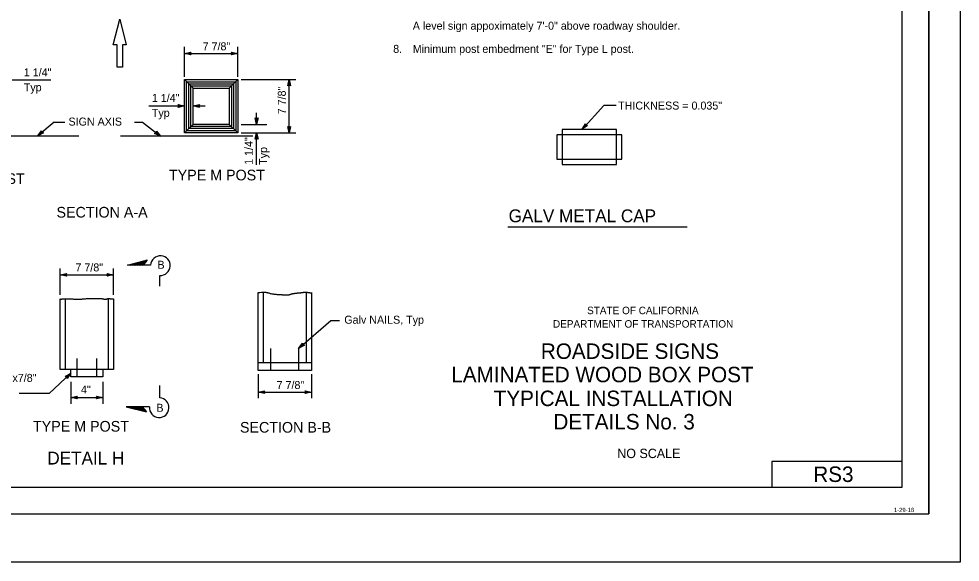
# Model space of a CAD drawing. Extents: x -894 to 866, y -476 to 714.
# Drawn here: x -16 to 866, y -476 to 33 of the extents above; entities that cross this region are included whole.
import ezdxf

# ---------------------------------------------------------------- set-up
doc = ezdxf.new("R2010")
doc.units = 0
for name, color, linetype in [('10 Sheet Format', 7, 'Continuous'), ('22 Misc Cnst Det', 7, 'Continuous'), ('56 Stage 3 Anno', 7, 'Continuous'), ('57 Undefined', 7, 'Continuous'), ('60 Nongeo Data', 7, 'Continuous')]:
    doc.layers.add(name, color=color, linetype=linetype)

msp = doc.modelspace()

# ---------------------------------------------------------------- linework, layer by layer
at = {"layer": '10 Sheet Format'}
for p, q in [((836.55, 668.96), (836.55, -431.04)), ((811.55, -406.04), (811.55, 643.96)), ((689.5, -381.95), (689.5, -406.04)), ((811.55, -381.95), (689.5, -381.95)), ((-813.45, -406.04), (811.55, -406.04)), ((-863.46, -431.04), (836.55, -431.04))]:
    msp.add_line(p, q, dxfattribs=at)
for points in [[(-894.04, 713.56), (865.96, 713.56), (865.96, -476.44), (-894.04, -476.44)], [(-863.46, -431.04), (836.55, -431.04), (836.55, 668.96), (-863.46, 668.96)]]:
    msp.add_lwpolyline(points, close=True, dxfattribs=at)
at = {"layer": '22 Misc Cnst Det'}
for p, q in [((85.44, -197.9), (104.34, -193.08)), ((87, -197.9), (103.94, -193.58)), ((88.55, -197.9), (103.54, -194.08)), ((100.44, -197.9), (104.34, -193.08)), ((107.09, -197.9), (85.44, -197.9)), ((90.11, -197.9), (103.13, -194.58)), ((91.66, -197.9), (102.73, -195.08)), ((93.21, -197.9), (102.32, -195.58)), ((94.77, -197.9), (101.92, -196.07)), ((96.32, -197.9), (101.51, -196.57)), ((97.88, -197.9), (101.11, -197.07)), ((99.43, -197.9), (100.7, -197.57)), ((84.35, -330.82), (103.25, -335.63)), ((106, -330.82), (84.35, -330.82)), ((85.9, -330.82), (102.85, -335.13)), ((87.46, -330.82), (102.44, -334.64)), ((89.01, -330.82), (102.04, -334.14)), ((90.57, -330.82), (101.63, -333.64)), ((92.12, -330.82), (101.23, -333.14)), ((93.68, -330.82), (100.82, -332.64)), ((95.23, -330.82), (100.42, -332.14)), ((96.78, -330.82), (100.01, -331.64)), ((98.34, -330.82), (99.61, -331.14)), ((99.35, -330.82), (103.25, -335.63))]:
    msp.add_line(p, q, dxfattribs=at)
at = {"layer": '56 Stage 3 Anno'}
for p, q in [((138.91, -21.43), (138.91, 6.65)), ((138.91, 0.45), (144.91, 1.78)), ((138.91, 0.45), (188.91, 0.45)), ((144.91, -0.89), (138.91, 0.45)), ((138.91, 0.45), (138.91, 0.45)), ((144.69, -0.53), (140.29, 0.45)), ((140.3, 0.46), (144.67, 1.42)), ((141.67, 0.45), (144.49, 1.08)), ((144.46, -0.17), (141.67, 0.45)), ((143.05, 0.45), (144.26, 0.72)), ((144.28, 0.18), (143.05, 0.45)), ((144.91, 1.78), (144.11, 0.45)), ((144.11, 0.45), (144.91, -0.89)), ((144.91, 1.78), (144.91, 1.78)), ((183.71, 0.45), (182.91, 1.79)), ((182.91, 1.79), (182.91, 1.79)), ((182.91, 1.79), (188.91, 0.45)), ((188.91, 0.45), (182.91, -0.88)), ((182.91, -0.88), (183.71, 0.45)), ((183.12, 1.44), (187.53, 0.45)), ((187.51, 0.45), (183.14, -0.52)), ((186.14, 0.46), (183.32, -0.17)), ((183.36, 1.08), (186.14, 0.46)), ((183.53, 0.73), (184.76, 0.46)), ((184.76, 0.46), (183.55, 0.19)), ((188.91, -21.43), (188.91, 6.65)), ((188.91, 0.45), (188.91, 0.45)), ((144.91, -0.89), (144.91, -0.89)), ((182.91, -0.88), (182.91, -0.88)), ((-22.64, -24.35), (13.61, -24.35)), ((192.07, -23.95), (243.25, -23.95)), ((235.72, -29.95), (237.06, -23.95)), ((236.07, -29.74), (237.06, -25.33)), ((237.06, -73.95), (237.06, -23.95)), ((237.06, -23.95), (237.06, -23.95)), ((237.06, -23.95), (238.39, -29.95)), ((237.06, -25.34), (238.03, -29.72)), ((237.06, -29.15), (235.72, -29.95)), ((235.72, -29.95), (235.72, -29.95)), ((236.43, -29.5), (237.06, -26.72)), ((236.78, -29.33), (237.06, -28.1)), ((237.06, -26.72), (237.68, -29.54)), ((237.06, -28.1), (237.32, -29.31)), ((238.39, -29.95), (237.06, -29.15)), ((238.39, -29.95), (238.39, -29.95)), ((105.52, -48.69), (138.91, -48.69)), ((133.71, -48.69), (132.91, -47.35)), ((132.91, -47.35), (132.91, -47.35)), ((132.91, -47.35), (138.91, -48.69)), ((138.91, -48.69), (132.91, -50.02)), ((132.91, -50.02), (133.71, -48.69)), ((132.91, -50.02), (132.91, -50.02)), ((133.12, -47.7), (137.53, -48.69)), ((137.51, -48.69), (133.14, -49.66)), ((136.14, -48.68), (133.32, -49.31)), ((133.36, -48.06), (136.14, -48.68)), ((133.53, -48.41), (134.76, -48.68)), ((134.76, -48.68), (133.55, -48.95)), ((138.91, -48.69), (138.91, -48.69)), ((146.91, -48.69), (152.91, -47.36)), ((146.91, -48.69), (158.22, -48.69)), ((152.91, -50.03), (146.91, -48.69)), ((146.91, -48.69), (146.91, -48.69)), ((152.69, -49.67), (148.29, -48.69)), ((148.3, -48.68), (152.67, -47.72)), ((149.67, -48.69), (152.49, -48.06)), ((152.46, -49.31), (149.67, -48.69)), ((151.05, -48.69), (152.26, -48.42)), ((152.28, -48.96), (151.05, -48.69)), ((152.91, -47.36), (152.11, -48.69)), ((152.11, -48.69), (152.91, -50.03)), ((152.91, -47.36), (152.91, -47.36)), ((152.91, -50.03), (152.91, -50.03)), ((531.97, -48.41), (511.66, -70.64)), ((543.41, -48.41), (531.97, -48.41)), ((206.51, -65.95), (205.18, -59.95)), ((205.18, -59.95), (205.18, -59.95)), ((205.18, -59.95), (206.51, -60.75)), ((206.51, -64.56), (205.54, -60.19)), ((206.52, -63.19), (205.89, -60.37)), ((206.52, -61.81), (206.25, -60.6)), ((206.51, -65.95), (206.51, -55.29)), ((206.51, -60.75), (207.85, -59.95)), ((207.85, -59.95), (206.51, -65.95)), ((207.5, -60.17), (206.52, -64.57)), ((207.14, -60.4), (206.52, -63.19)), ((206.79, -60.58), (206.52, -61.81)), ((207.85, -59.95), (207.85, -59.95)), ((16.59, -63.76), (1.33, -76.84)), ((16.59, -63.76), (26.89, -63.76)), ((91.89, -63.76), (99.43, -63.76)), ((99.43, -63.76), (116.41, -77.04)), ((192.07, -65.95), (216.01, -65.95)), ((206.51, -65.95), (206.51, -65.95)), ((237.06, -73.95), (235.73, -67.95)), ((235.73, -67.95), (235.73, -67.95)), ((235.73, -67.95), (237.06, -68.75)), ((237.06, -72.56), (236.09, -68.19)), ((237.06, -71.19), (236.44, -68.37)), ((237.06, -69.81), (236.79, -68.6)), ((237.06, -68.75), (238.4, -67.95)), ((238.4, -67.95), (237.06, -73.95)), ((238.04, -68.17), (237.06, -72.57)), ((237.68, -68.4), (237.06, -71.19)), ((237.34, -68.58), (237.06, -69.81)), ((238.4, -67.95), (238.4, -67.95)), ((1.33, -76.84), (5.02, -71.92)), ((6.76, -73.95), (1.33, -76.84)), ((1.33, -76.84), (1.33, -76.84)), ((6.36, -73.82), (2.38, -75.94)), ((2.39, -75.93), (5.08, -72.35)), ((3.43, -75.04), (5.17, -72.73)), ((5.95, -73.7), (3.43, -75.04)), ((4.48, -74.14), (5.23, -73.15)), ((5.59, -73.55), (4.48, -74.14)), ((5.02, -71.92), (5.02, -71.92)), ((5.02, -71.92), (5.28, -73.45)), ((5.28, -73.45), (6.76, -73.95)), ((6.76, -73.95), (6.76, -73.95)), ((110.87, -74.39), (112.32, -73.83)), ((116.41, -77.04), (110.87, -74.39)), ((110.87, -74.39), (110.87, -74.39)), ((115.32, -76.18), (111.28, -74.25)), ((114.24, -75.33), (111.63, -74.09)), ((113.15, -74.48), (112.04, -73.95)), ((112.32, -73.83), (112.51, -72.29)), ((112.35, -73.51), (113.15, -74.48)), ((112.43, -73.13), (114.24, -75.33)), ((112.46, -72.7), (115.33, -76.19)), ((112.51, -72.29), (112.51, -72.29)), ((112.51, -72.29), (116.41, -77.04)), ((116.41, -77.04), (116.41, -77.04)), ((192.07, -73.95), (243.25, -73.95)), ((205.18, -79.95), (206.51, -73.95)), ((206.51, -79.15), (205.18, -79.95)), ((205.53, -79.74), (206.51, -75.33)), ((205.89, -79.5), (206.51, -76.72)), ((206.24, -79.33), (206.51, -78.1)), ((206.51, -103.85), (206.51, -73.95)), ((206.51, -73.95), (206.51, -73.95)), ((206.51, -73.95), (207.85, -79.95)), ((206.51, -76.72), (207.14, -79.54)), ((206.51, -78.1), (206.78, -79.31)), ((207.85, -79.95), (206.51, -79.15)), ((206.52, -75.34), (207.49, -79.72)), ((237.06, -73.95), (237.06, -73.95)), ((205.18, -79.95), (205.18, -79.95)), ((207.84, -79.95), (207.84, -79.95)), ((22.42, -225.63), (22.42, -201.18)), ((72.42, -225.63), (72.42, -201.18)), ((22.42, -207.05), (28.42, -205.72)), ((22.42, -207.05), (72.42, -207.05)), ((28.42, -208.39), (22.42, -207.05)), ((22.42, -207.05), (22.42, -207.05)), ((22.42, -207.05), (72.42, -207.05)), ((28.2, -208.04), (23.8, -207.05)), ((23.81, -207.05), (28.18, -206.08)), ((25.18, -207.06), (28.01, -206.43)), ((27.97, -207.68), (25.18, -207.06)), ((26.56, -207.06), (27.77, -206.79)), ((27.79, -207.33), (26.56, -207.06)), ((28.42, -205.72), (27.62, -207.05)), ((27.62, -207.05), (28.42, -208.39)), ((28.42, -205.72), (28.42, -205.72)), ((28.42, -208.39), (28.42, -208.39)), ((67.22, -207.05), (66.42, -205.71)), ((66.42, -205.71), (66.42, -205.71)), ((66.42, -205.71), (72.42, -207.05)), ((72.42, -207.05), (66.42, -208.38)), ((66.42, -208.38), (67.22, -207.05)), ((66.42, -208.38), (66.42, -208.38)), ((66.63, -206.07), (71.04, -207.05)), ((71.03, -207.06), (66.65, -208.02)), ((69.66, -207.05), (66.83, -207.68)), ((66.87, -206.43), (69.66, -207.05)), ((67.04, -206.78), (68.27, -207.05)), ((68.27, -207.05), (67.06, -207.32)), ((72.42, -207.05), (72.42, -207.05)), ((115.7, -217.53), (115.7, -207.6)), ((245.9, -275.99), (275.96, -249.77)), ((275.96, -249.77), (284.34, -249.77)), ((245.9, -275.99), (249.55, -271.04)), ((251.31, -273.05), (245.9, -275.99)), ((250.91, -272.92), (246.94, -275.08)), ((246.95, -275.07), (249.61, -271.46)), ((247.99, -274.17), (249.7, -271.84)), ((250.5, -272.81), (247.99, -274.17)), ((249.03, -273.26), (249.76, -272.27)), ((250.14, -272.66), (249.03, -273.26)), ((249.55, -271.04), (249.55, -271.04)), ((249.55, -271.04), (249.82, -272.57)), ((249.82, -272.57), (251.31, -273.05)), ((251.31, -273.05), (251.31, -273.05)), ((245.9, -275.99), (245.9, -275.99)), ((32.42, -299.16), (12.14, -318.39)), ((27.14, -302.32), (32.42, -299.16)), ((32.42, -299.16), (28.98, -304.26)), ((32.42, -299.16), (32.42, -299.16)), ((28.64, -302.74), (27.14, -302.32)), ((27.14, -302.32), (27.14, -302.32)), ((27.54, -302.43), (31.42, -300.11)), ((27.96, -302.53), (30.41, -301.06)), ((28.33, -302.66), (29.41, -302.01)), ((28.98, -304.26), (28.64, -302.74)), ((29.41, -302.01), (28.71, -303.04)), ((30.41, -301.06), (28.79, -303.46)), ((31.41, -300.12), (28.9, -303.83)), ((28.98, -304.26), (28.98, -304.26)), ((32.42, -307.26), (32.42, -327.93)), ((62.42, -307.26), (62.42, -327.93)), ((207.9, -300.12), (207.9, -322.7)), ((257.9, -300.12), (257.9, -322.79)), ((115.7, -322.21), (115.7, -310.76)), ((207.9, -317.08), (213.9, -315.75)), ((207.9, -317.08), (257.9, -317.08)), ((213.9, -318.42), (207.9, -317.08)), ((207.9, -317.08), (207.9, -317.08)), ((213.69, -318.06), (209.28, -317.08)), ((209.3, -317.07), (213.67, -316.11)), ((210.67, -317.08), (213.49, -316.45)), ((213.45, -317.7), (210.67, -317.08)), ((212.05, -317.08), (213.26, -316.81)), ((213.28, -317.36), (212.05, -317.08)), ((213.9, -315.75), (213.1, -317.08)), ((213.1, -317.08), (213.9, -318.42)), ((213.9, -315.75), (213.9, -315.75)), ((252.7, -317.08), (251.9, -315.74)), ((251.9, -315.74), (251.9, -315.74)), ((251.9, -315.74), (257.9, -317.08)), ((257.9, -317.08), (251.9, -318.41)), ((251.9, -318.41), (252.7, -317.08)), ((252.12, -316.09), (256.52, -317.08)), ((256.51, -317.08), (252.14, -318.05)), ((255.14, -317.08), (252.32, -317.7)), ((252.35, -316.45), (255.14, -317.08)), ((252.53, -316.8), (253.76, -317.07)), ((253.76, -317.07), (252.55, -317.34)), ((257.9, -317.08), (257.9, -317.08)), ((12.14, -318.39), (-16.13, -318.39)), ((32.42, -322.1), (38.42, -320.77)), ((32.42, -322.1), (62.42, -322.1)), ((38.42, -323.44), (32.42, -322.1)), ((32.42, -322.1), (32.42, -322.1)), ((38.2, -323.08), (33.8, -322.1)), ((33.81, -322.09), (38.18, -321.13)), ((35.18, -322.1), (38.01, -321.47)), ((37.97, -322.72), (35.18, -322.1)), ((36.56, -322.1), (37.77, -321.83)), ((37.79, -322.37), (36.56, -322.1)), ((38.42, -320.77), (37.62, -322.1)), ((37.62, -322.1), (38.42, -323.44)), ((38.42, -320.77), (38.42, -320.77)), ((38.42, -323.44), (38.42, -323.44)), ((57.22, -322.1), (56.42, -320.76)), ((56.42, -320.76), (56.42, -320.76)), ((56.42, -320.76), (62.42, -322.1)), ((62.42, -322.1), (56.42, -323.43)), ((56.42, -323.43), (57.22, -322.1)), ((56.42, -323.43), (56.42, -323.43)), ((56.63, -321.11), (61.04, -322.1)), ((61.03, -322.1), (56.65, -323.07)), ((59.66, -322.09), (56.83, -322.72)), ((56.87, -321.47), (59.66, -322.09)), ((57.04, -321.82), (58.27, -322.09)), ((58.27, -322.09), (57.06, -322.36)), ((62.42, -322.1), (62.42, -322.1)), ((213.9, -318.42), (213.9, -318.42)), ((251.9, -318.41), (251.9, -318.41))]:
    msp.add_line(p, q, dxfattribs=at)
msp.add_lwpolyline([(516.68, -67.11), (511.71, -70.57), (514.74, -65.33), (514.85, -65.72), (512.64, -69.56), (516.28, -67.02), (515.88, -66.94), (513.55, -68.56), (514.97, -66.11), (515.08, -66.5), (514.47, -67.56), (515.48, -66.86), (515.17, -66.8), (514.74, -65.33), (515.17, -66.8)], close=True, dxfattribs=at)
for centre, major_axis in [((116.36, -198.44), (-8.48, -3.85)), ((115.16, -331.47), (-3.85, 8.48))]:
    msp.add_ellipse(centre, major_axis=major_axis, ratio=0.98166, start_param=1.08156, end_param=5.79109, dxfattribs=at)
at = {"layer": '57 Undefined'}
msp.add_line((441.88, -162.06), (609.95, -162.06), dxfattribs=at)
at = {"layer": '60 Nongeo Data'}
for p, q in [((72.1, 8.66), (78.24, 32.57)), ((78.24, 32.57), (84.38, 8.66)), ((75.74, 8.66), (72.1, 8.66)), ((75.74, -12.44), (75.74, 8.66)), ((80.74, 8.66), (80.74, -12.44)), ((84.38, 8.66), (80.74, 8.66)), ((78.24, -12.44), (75.74, -12.44)), ((80.74, -12.44), (78.24, -12.44)), ((138.91, -23.95), (188.91, -23.95)), ((138.91, -73.95), (138.91, -23.95)), ((138.91, -23.95), (146.91, -31.95)), ((180.91, -31.95), (188.91, -23.95)), ((188.91, -23.95), (188.91, -73.95)), ((138.91, -73.95), (146.91, -65.95)), ((180.91, -65.95), (188.91, -73.95)), ((39.92, -76.95), (-92.42, -76.95)), ((203.04, -76.95), (79.05, -76.95)), ((188.91, -73.95), (138.91, -73.95)), ((487.86, -75.64), (487.86, -98.64)), ((492.86, -75.64), (487.86, -75.64)), ((543.86, -70.64), (492.86, -70.64)), ((492.86, -70.64), (492.86, -75.64)), ((543.86, -75.64), (492.86, -75.64)), ((492.86, -75.64), (492.86, -98.64)), ((543.86, -75.64), (543.86, -70.64)), ((548.86, -75.64), (543.86, -75.64)), ((543.86, -98.64), (543.86, -75.64)), ((548.86, -98.64), (548.86, -75.64)), ((487.86, -98.64), (492.86, -98.64)), ((492.86, -98.64), (492.86, -103.64)), ((492.86, -98.64), (543.86, -98.64)), ((492.86, -103.64), (543.86, -103.64)), ((543.86, -98.64), (548.86, -98.64)), ((543.86, -103.64), (543.86, -98.64)), ((207.9, -296.64), (207.9, -223.64)), ((212.9, -289.64), (212.9, -223.32)), ((252.9, -223.28), (252.9, -289.64)), ((257.9, -223.64), (257.9, -296.64)), ((22.42, -295.67), (22.42, -229.67)), ((27.42, -295.67), (27.42, -229.67)), ((67.42, -229.67), (67.42, -295.67)), ((72.42, -229.67), (72.42, -295.67)), ((219.9, -296.32), (219.9, -275.99)), ((245.9, -275.99), (245.9, -296.64)), ((38.42, -302.67), (38.42, -285.33)), ((56.42, -285.33), (56.42, -302.67)), ((257.9, -289.64), (207.9, -289.64)), ((72.42, -295.67), (22.42, -295.67)), ((32.42, -302.67), (32.42, -295.67)), ((62.42, -295.67), (62.42, -302.67)), ((257.9, -296.64), (207.9, -296.64)), ((62.42, -302.67), (32.42, -302.67))]:
    msp.add_line(p, q, dxfattribs=at)
for points in [[(138.91, -23.95), (188.91, -23.95), (188.91, -73.95), (138.91, -73.95)], [(140.91, -25.95), (186.91, -25.95), (186.91, -71.95), (140.91, -71.95)], [(142.91, -27.95), (184.91, -27.95), (184.91, -69.95), (142.91, -69.95)], [(144.91, -29.95), (182.91, -29.95), (182.91, -67.95), (144.91, -67.95)], [(146.91, -31.95), (180.91, -31.95), (180.91, -65.95), (146.91, -65.95)]]:
    msp.add_lwpolyline(points, close=True, dxfattribs=at)
for points in [[(3.53, -76.95), (-18.53, -76.95)], [(11.25, -76.95), (6.84, -76.95)], [(36.62, -76.95), (14.56, -76.95)], [(83.19, -76.95), (79.05, -76.95)], [(106.95, -76.95), (86.29, -76.95)], [(114.18, -76.95), (110.05, -76.95)], [(137.95, -76.95), (117.28, -76.95)], [(145.18, -76.95), (141.05, -76.95)], [(168.95, -76.95), (148.28, -76.95)], [(176.18, -76.95), (172.05, -76.95)], [(199.94, -76.95), (179.28, -76.95)]]:
    msp.add_lwpolyline(points, dxfattribs=at)
for points in [[(22.42, -229.67), (23.36, -229.77), (23.64, -229.77), (24.08, -229.71), (24.57, -229.6), (24.95, -229.55), (25.28, -229.55), (25.56, -229.55), (25.88, -229.55), (26.32, -229.55), (26.65, -229.55), (27.09, -229.55), (27.42, -229.55), (27.75, -229.55), (28.19, -229.55), (28.51, -229.55), (28.84, -229.55), (29.77, -229.55), (30.81, -229.55), (32.29, -229.6), (33.61, -229.66), (34.92, -229.71), (35.91, -229.77), (36.89, -229.77), (37.93, -229.77), (39.63, -229.77), (41.33, -229.77), (42.65, -229.71), (43.8, -229.6), (45.33, -229.44), (46.97, -229.33), (48.62, -229.22), (49.99, -229.22), (51.52, -229.16), (53, -229.16), (54.37, -229.16), (54.92, -229.16), (55.3, -229.16), (55.74, -229.16), (56.07, -229.16), (56.5, -229.16), (56.94, -229.16), (57.33, -229.16), (57.76, -229.16), (58.2, -229.16), (58.64, -229.16), (59.19, -229.16), (59.74, -229.16), (60.39, -229.22), (60.89, -229.27), (61.38, -229.33), (61.93, -229.44), (62.42, -229.55), (62.86, -229.6), (63.35, -229.71), (63.79, -229.88), (64.12, -229.88), (64.45, -229.88), (64.72, -229.88), (65.21, -229.88), (65.6, -229.77), (65.98, -229.66), (66.2, -229.6), (66.47, -229.44), (66.75, -229.38), (67.02, -229.33), (67.46, -229.33), (67.73, -229.27), (67.95, -229.27), (68.23, -229.27), (68.55, -229.27), (68.83, -229.33), (69.21, -229.38), (69.59, -229.44), (70.03, -229.55), (70.64, -229.6), (70.91, -229.6), (71.24, -229.66), (71.57, -229.66), (71.79, -229.66), (72.11, -229.66), (72.28, -229.6)], [(207.9, -223.64), (211.27, -223.49), (210.93, -223.55), (211.33, -223.44), (211.66, -223.38), (212.12, -223.32), (212.62, -223.32), (213.24, -223.32), (213.81, -223.32), (214.49, -223.32), (215.28, -223.44), (215.95, -223.55), (216.46, -223.66), (217.14, -223.83), (217.98, -224.06), (219.11, -224.4), (219.96, -224.56), (221.43, -224.85), (222.78, -225.07), (224.25, -225.24), (225.55, -225.35), (227.46, -225.47), (229.61, -225.58), (230.4, -225.64), (231.41, -225.69), (232.03, -225.75), (232.6, -225.75), (233.28, -225.81), (233.78, -225.81), (234.18, -225.81), (234.8, -225.86), (235.31, -225.86), (235.87, -225.81), (236.21, -225.75), (236.6, -225.69), (237.17, -225.58), (237.56, -225.47), (238.02, -225.35), (238.69, -225.07), (239.2, -224.96), (239.99, -224.73), (240.61, -224.62), (241.18, -224.51), (241.97, -224.4), (242.47, -224.28), (242.98, -224.23), (243.6, -224.17), (244.11, -224.11), (244.9, -224.06), (245.52, -224), (246.08, -223.94), (246.76, -223.89), (247.33, -223.83), (247.83, -223.77), (248.45, -223.72), (248.91, -223.66), (249.36, -223.61), (249.64, -223.55), (249.98, -223.49), (250.32, -223.44), (250.54, -223.38), (250.77, -223.32), (250.99, -223.27), (251.28, -223.27), (251.78, -223.27), (252.35, -223.27), (252.74, -223.27), (253.25, -223.32), (253.7, -223.38), (254.1, -223.44), (254.32, -223.49), (254.72, -223.49), (255.17, -223.55), (255.73, -223.66), (256.41, -223.77), (256.69, -223.83), (256.97, -223.83), (257.26, -223.83), (257.48, -223.83), (257.76, -223.83), (257.88, -223.83)]]:
    msp.add_spline(points, degree=3, dxfattribs=at)

# ---------------------------------------------------------------- texts
at = {"layer": '10 Sheet Format'}
for s, height, p in [('STATE OF CALIFORNIA', 7, (516.26, -243.92)), ('DEPARTMENT OF TRANSPORTATION', 7, (484.26, -256.53)), ('ROADSIDE SIGNS', 14.5, (472.91, -285.86)), ('LAMINATED WOOD BOX POST', 14.5, (388.99, -307.77)), ('TYPICAL INSTALLATION', 14.5, (428.72, -330.1)), ('DETAILS No. 3', 14.5, (484.67, -352)), ('NO SCALE', 8.75, (544.53, -378.84)), ('1-29-18', 4, (803.83, -429.47))]:
    msp.add_text(s, height=height, dxfattribs=at).set_placement(p)
at = {"layer": '57 Undefined'}
for s, height, p in [('A level sign appoximately 7\'-0" above roadway shoulder.', 7.5, (352.89, 22.77)), ('7 7/8"', 7.5, (155.91, 3.43)), ('Minimum post embedment "E" for Type L post.', 7.5, (352.89, 1.07)), ('8.', 7.5, (334.52, 1.07)), ('1 1/4"', 7.5, (-11.72, -20.95)), ('Typ', 7.5, (-11.72, -34.95)), ('1 1/4"', 7.5, (108.32, -44.95)), ('Typ', 7.5, (108.32, -58.95)), ('THICKNESS = 0.035"', 7.5, (545.32, -52.1)), ('SIGN AXIS', 7.5, (30.16, -67.11)), ('TYPE L POST', 10, (-97.14, -121.87)), ('TYPE M POST', 10, (124.35, -118.47)), ('SECTION A-A', 10, (18.92, -153.34)), ('GALV METAL CAP', 12, (442.71, -157.7)), ('B', 7.5, (113.54, -201.34)), ('7 7/8"', 7.5, (36.68, -203.83)), ('Galv NAILS, Typ', 7.5, (288.69, -252.88)), ('4" x 7 7/8" x7/8"', 7.5, (-70.73, -307.41)), ('7 7/8"', 7.5, (225.24, -314.12)), ('4"', 7.5, (41.88, -318.29)), ('B', 7.5, (112.55, -335.45)), ('TYPE M POST', 10, (-3.1, -354.04)), ('SECTION B-B', 10, (190.91, -354.99)), ('DETAIL H', 12, (10.33, -384.86))]:
    msp.add_text(s, height=height, dxfattribs=at).set_placement(p)
for s, p in [('7 7/8"', (233.89, -56.52)), ('1 1/4"', (202.85, -103.9)), ('Typ', (216.35, -103.9))]:
    msp.add_text(s, height=7.5, rotation=90, dxfattribs=at).set_placement(p)
at = {"layer": '60 Nongeo Data'}
msp.add_text('RS3', height=14.5, dxfattribs=at).set_placement((728.26, -401.24))

doc.saveas('drawing.dxf')
